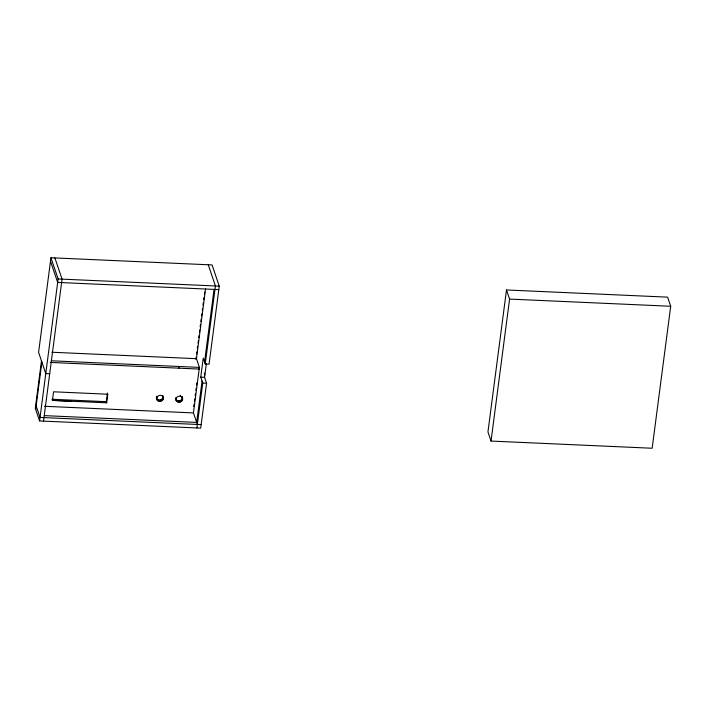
<?xml version="1.0" encoding="UTF-8"?>
<svg xmlns="http://www.w3.org/2000/svg" width="706" height="706" viewBox="0 0 706 706"><rect width="100%" height="100%" fill="white"/><g stroke="black" fill="none" stroke-linecap="round" stroke-linejoin="round"><path stroke-width="1.06" d="M196.895 427.96L202.763 383.04L200.76 377.145L203.24 358.171L205.234 364.067L209.055 364.243L219.248 286.142L212.074 264.935L50.947 257.752L38.592 352.373L45.775 373.58L49.702 373.756M41.486 360.916L35.3 408.28L39.589 420.944L200.707 428.127L206.576 383.217L204.581 377.313L206.381 363.511M35.688 409.418L41.875 362.054M39.589 420.944L58.13 278.958L50.947 257.752M43.516 421.12L62.057 279.135L54.883 257.928M106.703 402.808L107.841 394.213L53.568 391.795L52.447 400.39L106.703 402.808L106.315 401.67L107.436 393.065M178.883 368.161L179.095 366.485M195.897 359.38L196.18 357.218M196.612 353.962L196.895 351.791M197.318 348.535L197.601 346.364M198.024 343.107L198.307 340.936M198.73 337.68L199.021 335.509M199.445 332.252L199.727 330.081M200.151 326.834L200.433 324.663M200.857 321.406L201.139 319.236M201.572 315.979L201.854 313.808M202.278 310.552L202.56 308.381M202.984 305.124L203.266 302.953M203.699 299.697L203.981 297.535M204.405 294.278L204.687 292.107M197.353 424.447L193.453 412.922L199.401 367.385L196.453 358.683L205.57 288.86M193.762 406.435L194.044 404.3M194.459 401.087L194.741 398.952M195.156 395.739L195.438 393.604M195.862 390.392L196.136 388.256M196.559 385.044L196.833 382.908M202.066 381.002L196.665 422.409L44.381 415.622M204.546 362.028L214.015 289.566M205.234 364.067L215.436 285.974L208.261 264.759M506.493 289.972L487.952 431.948L491.032 441.065L652.159 448.248L670.7 306.263L667.611 297.147L506.493 289.972L509.582 299.088L491.032 441.065M156.953 399.684C155.117 395.651 162.521 393.268 163.342 397.646C163.863 402.191 156.185 402.579 156.335 397.796L157.403 400.337M157.014 399.199C159.256 401.749 164.207 398.987 162.724 395.757L163.342 397.646M176.015 399.005C176.368 395.201 183.048 395.21 182.642 399.296C181.919 403.788 174.691 402.526 175.626 397.857L176.262 400.54M179.801 402.129L179.412 400.982L180.639 401.855L180.251 400.717L181.389 401.405L181.001 400.267L181.998 400.796L181.61 399.658L182.422 400.081L182.007 396.613L182.633 398.511C181.318 401.193 176.509 402.288 175.635 398.652M58.13 278.958L219.248 286.142M509.582 299.088L670.7 306.263M218.798 289.61L57.68 282.426L50.497 261.22M51.865 352.241L196.453 358.683M51.326 360.784L199.401 367.385M50.17 362.425L199.18 369.07L198.792 367.932M200.76 377.145L204.581 377.313M202.763 383.04L206.576 383.217M106.315 401.67L52.059 399.252L52.438 400.373L71.624 401.246M44.46 406.285L193.453 412.922M201.166 424.624L40.048 417.44L36.147 405.915M182.042 398.934L182.642 399.296M182.254 398.158L182.633 398.511L182.007 396.613M204.263 372.989L204.899 374.868M180.215 395.219L180.568 396.251M178.547 401.052L178.936 402.191M177.7 400.911L178.089 402.049M176.941 400.567L177.33 401.705M176.315 400.055L176.703 401.193M162.971 397.301L163.351 398.44M162.751 398.078L163.139 399.225M162.327 398.802L162.707 399.94M161.718 399.411L162.098 400.549M160.959 399.861L161.347 401.008M160.121 400.134L160.509 401.273M159.247 400.196L159.635 401.335M158.4 400.055L158.788 401.193M156.926 397.354L156.538 396.216L156.714 398.14M157.641 399.711L158.029 400.858"/></g></svg>
